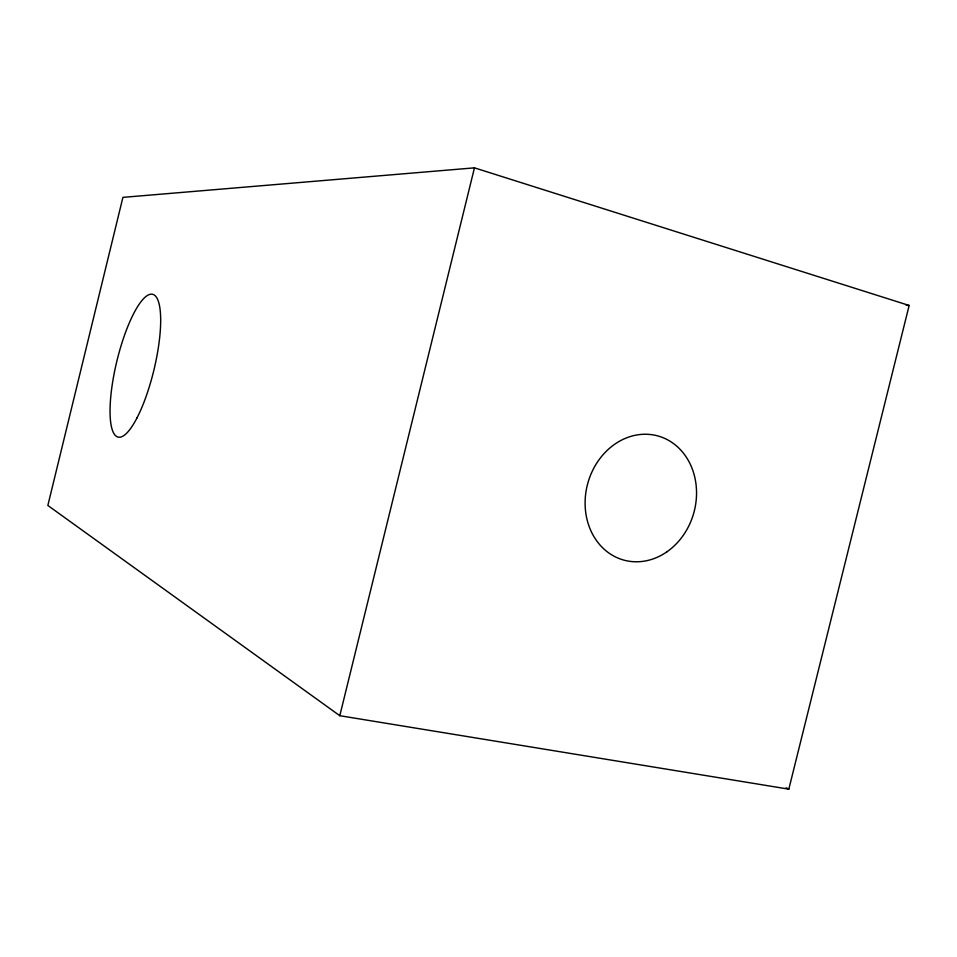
<?xml version="1.0" encoding="UTF-8"?>
<svg xmlns="http://www.w3.org/2000/svg" width="957" height="957" viewBox="0 0 957 957"><rect width="100%" height="100%" fill="white"/><g stroke="black" fill="none" stroke-linecap="round" stroke-linejoin="round"><path stroke-width="1.44" d="M339.795 715.704L474.457 167.846L909.15 305.462L788.819 789.154L339.795 715.704L47.85 505.463L122.915 197.369L474.457 167.846M906.171 305.295L909.15 305.462M786.14 787.826L788.819 789.154M136.995 417.898A73.438 19.044 -76.4 0 0 156.398 297.208A73.438 19.044 -76.4 0 0 112.687 381.783A73.438 19.044 -76.4 0 0 136.995 417.898M667.029 551.734A64.37 55.028 -74.8 0 0 670.307 441.392A64.37 55.028 -74.8 0 0 585.134 500.918A64.37 55.028 -74.8 0 0 667.029 551.734"/></g></svg>
